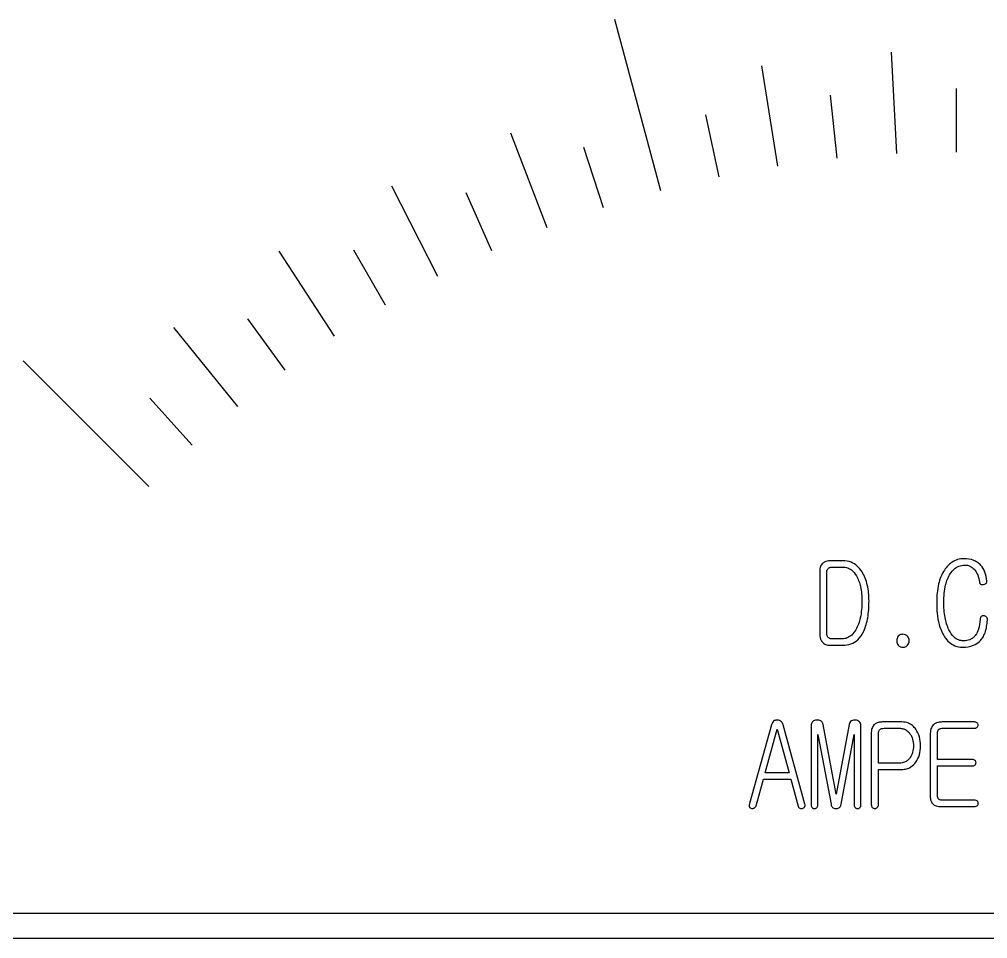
# Model space of a CAD drawing. Extents: x 109308 to 114204, y 60901 to 64142.
# Drawn here: x 112042.22 to 112080.36, y 62865.4 to 62901.63 of the extents above; entities that cross this region are included whole.
import ezdxf

# ---------------------------------------------------------------- set-up
doc = ezdxf.new("R2010")
doc.units = 0
doc.header["$LTSCALE"] = 10
doc.header["$MEASUREMENT"] = 0
doc.layers.get('0').update_dxf_attribs({"linetype": 'CONTINUOUS'})
doc.layers.add('가시적인_것_ISO_', color=3, linetype='CONTINUOUS')

# ---------------------------------------------------------------- blocks, each defined once
blk = doc.blocks.new('44Q1XC')
at = {"layer": '가시적인_것_ISO_'}
for p, q in [((17089.284, 5808.058), (17087.472, 5814.819)), ((17098.576, 5809.53), (17098.366, 5813.524)), ((17093.891, 5809.037), (17093.266, 5812.988)), ((17096.227, 5809.345), (17095.966, 5811.831)), ((17100.931, 5809.591), (17100.931, 5812.091)), ((17091.575, 5808.608), (17091.055, 5811.053)), ((17084.804, 5806.602), (17083.371, 5810.337)), ((17087.025, 5807.389), (17086.253, 5809.766)), ((17080.501, 5804.687), (17078.685, 5808.251)), ((17082.628, 5805.701), (17081.611, 5807.985)), ((17076.422, 5802.331), (17074.244, 5805.686)), ((17078.431, 5803.562), (17077.181, 5805.727)), ((17074.481, 5800.997), (17073.011, 5803.02)), ((17072.612, 5799.563), (17070.094, 5802.671)), ((17069.111, 5796.411), (17064.161, 5801.361)), ((17070.82, 5798.033), (17069.147, 5799.891)), ((17096.444, 5793.487), (17096.004, 5793.487)), ((17095.541, 5793.079), (17095.541, 5790.626)), ((17096.027, 5793.237), (17096.457, 5793.237)), ((17095.823, 5790.621), (17095.823, 5793.038)), ((17096.426, 5790.404), (17096.027, 5790.404)), ((17095.949, 5790.154), (17096.453, 5790.154)), ((17093.637, 5787.018), (17092.78, 5783.921)), ((17094.957, 5783.89), (17094.104, 5787.018)), ((17095.201, 5786.986), (17095.201, 5783.858)), ((17096.185, 5784.289), (17095.673, 5787.036)), ((17096.697, 5787.036), (17096.185, 5784.289)), ((17097.164, 5783.858), (17097.164, 5786.986)), ((17098.765, 5787.131), (17098.044, 5787.131)), ((17101.639, 5787.131), (17100.401, 5787.131)), ((17093.392, 5785.127), (17093.868, 5786.846)), ((17093.868, 5786.846), (17094.34, 5785.127)), ((17095.464, 5783.858), (17095.464, 5786.637)), ((17095.464, 5786.637), (17095.986, 5783.885)), ((17096.385, 5783.885), (17096.901, 5786.637)), ((17096.901, 5786.637), (17096.901, 5783.858)), ((17097.572, 5786.687), (17097.572, 5783.876)), ((17097.854, 5785.508), (17097.854, 5786.678)), ((17098.08, 5786.882), (17098.683, 5786.882)), ((17099.894, 5786.619), (17099.894, 5784.234)), ((17100.175, 5785.649), (17100.175, 5786.692)), ((17100.37, 5786.882), (17101.639, 5786.882)), ((17098.683, 5785.508), (17097.854, 5785.508)), ((17101.562, 5785.649), (17100.175, 5785.649)), ((17094.34, 5785.127), (17093.392, 5785.127)), ((17097.854, 5783.876), (17097.854, 5785.259)), ((17097.854, 5785.259), (17098.765, 5785.259)), ((17100.175, 5784.239), (17100.175, 5785.399)), ((17100.175, 5785.399), (17101.562, 5785.399)), ((17093.034, 5783.831), (17093.324, 5784.878)), ((17093.324, 5784.878), (17094.403, 5784.878)), ((17094.403, 5784.878), (17094.694, 5783.817)), ((17101.639, 5784.048), (17100.356, 5784.048)), ((17100.343, 5783.799), (17101.639, 5783.799)), ((17051.681, 5779.591), (17150.181, 5779.591)), ((17154.931, 5778.591), (17046.931, 5778.591))]:
    blk.add_line(p, q, dxfattribs=at)
for points, knots in [([(17096.004, 5793.487), (17095.927, 5793.487), (17095.847, 5793.478), (17095.733, 5793.437), (17095.693, 5793.416), (17095.659, 5793.387)], [-0.03641384, -0.03641384, -0.03641384, -0.03641384, -0.01338686, -0.01338686, 0, 0, 0, 0]), ([(17097.21, 5793.042), (17097.156, 5793.128), (17097.092, 5793.208), (17096.946, 5793.337), (17096.869, 5793.387), (17096.675, 5793.467), (17096.561, 5793.487), (17096.444, 5793.487)], [-0.093472, -0.093472, -0.093472, -0.093472, -0.06305755, -0.06305755, -0.03511894, -0.03511894, 0, 0, 0, 0]), ([(17101.227, 5793.564), (17101.139, 5793.564), (17101.053, 5793.553), (17100.888, 5793.503), (17100.812, 5793.467), (17100.627, 5793.34), (17100.533, 5793.236), (17100.456, 5793.119)], [-0.09349845, -0.09349845, -0.09349845, -0.09349845, -0.06729044, -0.06729044, -0.04176506, -0.04176506, 0, 0, 0, 0]), ([(17101.889, 5793.301), (17101.85, 5793.344), (17101.807, 5793.383), (17101.711, 5793.449), (17101.66, 5793.476), (17101.485, 5793.546), (17101.356, 5793.564), (17101.227, 5793.564)], [-0.07367555, -0.07367555, -0.07367555, -0.07367555, -0.05622755, -0.05622755, -0.03870815, -0.03870815, 0, 0, 0, 0]), ([(17095.659, 5793.387), (17095.64, 5793.37), (17095.623, 5793.35), (17095.593, 5793.307), (17095.58, 5793.283), (17095.549, 5793.201), (17095.541, 5793.139), (17095.541, 5793.079)], [-0.03405146, -0.03405146, -0.03405146, -0.03405146, -0.02620979, -0.02620979, -0.01818389, -0.01818389, 0, 0, 0, 0]), ([(17095.823, 5793.038), (17095.823, 5793.067), (17095.827, 5793.097), (17095.847, 5793.146), (17095.86, 5793.166), (17095.877, 5793.183)], [-0.01605385, -0.01605385, -0.01605385, -0.01605385, -0.00719425, -0.00719425, 0, 0, 0, 0]), ([(17095.877, 5793.183), (17095.886, 5793.192), (17095.896, 5793.2), (17095.918, 5793.214), (17095.929, 5793.219), (17095.969, 5793.234), (17095.998, 5793.237), (17096.027, 5793.237)], [-0.01637798, -0.01637798, -0.01637798, -0.01637798, -0.01254625, -0.01254625, -0.00865005, -0.00865005, 0, 0, 0, 0]), ([(17096.457, 5793.237), (17096.518, 5793.237), (17096.577, 5793.228), (17096.691, 5793.189), (17096.743, 5793.16), (17096.87, 5793.061), (17096.933, 5792.98), (17096.983, 5792.893)], [-0.0663257, -0.0663257, -0.0663257, -0.0663257, -0.04816751, -0.04816751, -0.03013588, -0.03013588, 0, 0, 0, 0]), ([(17100.456, 5793.119), (17100.346, 5792.952), (17100.272, 5792.764), (17100.168, 5792.338), (17100.148, 5792.093), (17100.148, 5791.855)], [-0.1315118, -0.1315118, -0.1315118, -0.1315118, -0.071475, -0.071475, 0, 0, 0, 0]), ([(17100.683, 5792.974), (17100.727, 5793.04), (17100.778, 5793.102), (17100.89, 5793.201), (17100.95, 5793.24), (17101.093, 5793.3), (17101.174, 5793.314), (17101.258, 5793.314)], [-0.07033538, -0.07033538, -0.07033538, -0.07033538, -0.04658189, -0.04658189, -0.02521066, -0.02521066, 0, 0, 0, 0]), ([(17101.258, 5793.314), (17101.292, 5793.314), (17101.326, 5793.311), (17101.392, 5793.297), (17101.424, 5793.286), (17101.52, 5793.243), (17101.576, 5793.199), (17101.626, 5793.147)], [-0.04179008, -0.04179008, -0.04179008, -0.04179008, -0.03157058, -0.03157058, -0.02151341, -0.02151341, 0, 0, 0, 0]), ([(17101.626, 5793.147), (17101.685, 5793.083), (17101.73, 5793.009), (17101.801, 5792.84), (17101.823, 5792.744), (17101.834, 5792.648)], [-0.05518384, -0.05518384, -0.05518384, -0.05518384, -0.02904053, -0.02904053, 0, 0, 0, 0]), ([(17102.129, 5792.684), (17102.115, 5792.803), (17102.09, 5792.924), (17102.008, 5793.132), (17101.957, 5793.223), (17101.889, 5793.301)], [-0.06722802, -0.06722802, -0.06722802, -0.06722802, -0.03119846, -0.03119846, 0, 0, 0, 0]), ([(17096.983, 5792.893), (17097.062, 5792.761), (17097.114, 5792.612), (17097.186, 5792.278), (17097.201, 5792.083), (17097.201, 5791.895)], [-0.1024748, -0.1024748, -0.1024748, -0.1024748, -0.056378, -0.056378, 0, 0, 0, 0]), ([(17097.482, 5791.895), (17097.482, 5792.11), (17097.463, 5792.331), (17097.372, 5792.717), (17097.307, 5792.889), (17097.21, 5793.042)], [-0.119128, -0.119128, -0.119128, -0.119128, -0.0545817, -0.0545817, 0, 0, 0, 0]), ([(17100.429, 5791.859), (17100.429, 5792.082), (17100.447, 5792.316), (17100.539, 5792.688), (17100.596, 5792.84), (17100.683, 5792.974)], [-0.1149482, -0.1149482, -0.1149482, -0.1149482, -0.0478523, -0.0478523, 0, 0, 0, 0]), ([(17101.993, 5792.548), (17102.022, 5792.553), (17102.05, 5792.561), (17102.086, 5792.581), (17102.097, 5792.59), (17102.114, 5792.61), (17102.12, 5792.622), (17102.129, 5792.65), (17102.13, 5792.667), (17102.129, 5792.684)], [-0.02120801, -0.02120801, -0.02120801, -0.02120801, -0.01319736, -0.01319736, -0.0090193, -0.0090193, -0.00504711, -0.00504711, 0, 0, 0, 0]), ([(17101.834, 5792.648), (17101.835, 5792.636), (17101.837, 5792.624), (17101.844, 5792.602), (17101.849, 5792.593), (17101.861, 5792.575), (17101.87, 5792.567), (17101.891, 5792.554), (17101.905, 5792.549), (17101.943, 5792.543), (17101.969, 5792.545), (17101.993, 5792.548)], [-0.02168097, -0.02168097, -0.02168097, -0.02168097, -0.01805816, -0.01805816, -0.01489402, -0.01489402, -0.01149423, -0.01149423, -0.00721363, -0.00721363, 0, 0, 0, 0]), ([(17097.201, 5791.895), (17097.201, 5791.677), (17097.185, 5791.449), (17097.102, 5791.071), (17097.047, 5790.907), (17096.96, 5790.762)], [-0.1161645, -0.1161645, -0.1161645, -0.1161645, -0.0505709, -0.0505709, 0, 0, 0, 0]), ([(17097.273, 5790.712), (17097.35, 5790.875), (17097.399, 5791.053), (17097.468, 5791.447), (17097.482, 5791.675), (17097.482, 5791.895)], [-0.1198761, -0.1198761, -0.1198761, -0.1198761, -0.0660596, -0.0660596, 0, 0, 0, 0]), ([(17100.148, 5791.855), (17100.148, 5791.565), (17100.172, 5791.256), (17100.293, 5790.803), (17100.361, 5790.634), (17100.46, 5790.485)], [-0.1406929, -0.1406929, -0.1406929, -0.1406929, -0.0535407, -0.0535407, 0, 0, 0, 0]), ([(17100.633, 5790.762), (17100.559, 5790.915), (17100.511, 5791.081), (17100.443, 5791.447), (17100.429, 5791.656), (17100.429, 5791.859)], [-0.11173, -0.11173, -0.11173, -0.11173, -0.0609482, -0.0609482, 0, 0, 0, 0]), ([(17101.857, 5791.17), (17101.854, 5791.04), (17101.838, 5790.906), (17101.768, 5790.697), (17101.728, 5790.615), (17101.671, 5790.544)], [-0.0662381, -0.0662381, -0.0662381, -0.0662381, -0.02724627, -0.02724627, 0, 0, 0, 0]), ([(17101.839, 5790.304), (17101.886, 5790.349), (17101.926, 5790.399), (17101.997, 5790.513), (17102.028, 5790.577), (17102.11, 5790.8), (17102.137, 5790.976), (17102.147, 5791.143)], [-0.09064265, -0.09064265, -0.09064265, -0.09064265, -0.07131404, -0.07131404, -0.05025173, -0.05025173, 0, 0, 0, 0]), ([(17101.902, 5791.283), (17101.895, 5791.277), (17101.888, 5791.269), (17101.877, 5791.253), (17101.872, 5791.244), (17101.86, 5791.214), (17101.857, 5791.192), (17101.857, 5791.17)], [-0.01263276, -0.01263276, -0.01263276, -0.01263276, -0.00962426, -0.00962426, -0.00661474, -0.00661474, 0, 0, 0, 0]), ([(17102.006, 5791.32), (17101.987, 5791.32), (17101.969, 5791.317), (17101.933, 5791.304), (17101.917, 5791.295), (17101.902, 5791.283)], [-0.01135776, -0.01135776, -0.01135776, -0.01135776, -0.00565847, -0.00565847, 0, 0, 0, 0]), ([(17102.102, 5791.274), (17102.09, 5791.288), (17102.076, 5791.298), (17102.043, 5791.314), (17102.025, 5791.318), (17102.006, 5791.32)], [-0.01093171, -0.01093171, -0.01093171, -0.01093171, -0.00556855, -0.00556855, 0, 0, 0, 0]), ([(17102.147, 5791.143), (17102.147, 5791.169), (17102.144, 5791.195), (17102.127, 5791.24), (17102.116, 5791.258), (17102.102, 5791.274)], [-0.01433573, -0.01433573, -0.01433573, -0.01433573, -0.00653023, -0.00653023, 0, 0, 0, 0]), ([(17096.96, 5790.762), (17096.917, 5790.688), (17096.864, 5790.617), (17096.75, 5790.51), (17096.693, 5790.471), (17096.563, 5790.417), (17096.496, 5790.404), (17096.426, 5790.404)], [-0.06789507, -0.06789507, -0.06789507, -0.06789507, -0.04210367, -0.04210367, -0.02103215, -0.02103215, 0, 0, 0, 0]), ([(17101.209, 5790.327), (17101.141, 5790.327), (17101.075, 5790.338), (17100.948, 5790.388), (17100.891, 5790.425), (17100.752, 5790.551), (17100.685, 5790.656), (17100.633, 5790.762)], [-0.07640903, -0.07640903, -0.07640903, -0.07640903, -0.05608736, -0.05608736, -0.03548202, -0.03548202, 0, 0, 0, 0]), ([(17095.541, 5790.626), (17095.541, 5790.55), (17095.55, 5790.471), (17095.592, 5790.355), (17095.615, 5790.313), (17095.646, 5790.277)], [-0.03712001, -0.03712001, -0.03712001, -0.03712001, -0.0143581, -0.0143581, 0, 0, 0, 0]), ([(17095.877, 5790.463), (17095.868, 5790.472), (17095.86, 5790.482), (17095.846, 5790.505), (17095.841, 5790.517), (17095.826, 5790.559), (17095.823, 5790.591), (17095.823, 5790.621)], [-0.01718657, -0.01718657, -0.01718657, -0.01718657, -0.0133087, -0.0133087, -0.00926312, -0.00926312, 0, 0, 0, 0]), ([(17096.027, 5790.404), (17096.008, 5790.404), (17095.989, 5790.405), (17095.955, 5790.413), (17095.939, 5790.418), (17095.906, 5790.435), (17095.89, 5790.447), (17095.877, 5790.463)], [-0.01670273, -0.01670273, -0.01670273, -0.01670273, -0.01110199, -0.01110199, -0.00613505, -0.00613505, 0, 0, 0, 0]), ([(17096.453, 5790.154), (17096.561, 5790.154), (17096.668, 5790.17), (17096.87, 5790.245), (17096.958, 5790.3), (17097.137, 5790.468), (17097.214, 5790.586), (17097.273, 5790.712)], [-0.1060763, -0.1060763, -0.1060763, -0.1060763, -0.0735077, -0.0735077, -0.0417611, -0.0417611, 0, 0, 0, 0]), ([(17098.633, 5790.508), (17098.614, 5790.484), (17098.599, 5790.456), (17098.579, 5790.394), (17098.574, 5790.361), (17098.574, 5790.327)], [-0.01958775, -0.01958775, -0.01958775, -0.01958775, -0.01015055, -0.01015055, 0, 0, 0, 0]), ([(17098.819, 5790.585), (17098.798, 5790.585), (17098.777, 5790.583), (17098.738, 5790.575), (17098.719, 5790.569), (17098.676, 5790.548), (17098.653, 5790.53), (17098.633, 5790.508)], [-0.02091591, -0.02091591, -0.02091591, -0.02091591, -0.01461309, -0.01461309, -0.00880844, -0.00880844, 0, 0, 0, 0]), ([(17099.001, 5790.508), (17098.99, 5790.521), (17098.978, 5790.532), (17098.952, 5790.552), (17098.937, 5790.56), (17098.89, 5790.58), (17098.855, 5790.585), (17098.819, 5790.585)], [-0.02047501, -0.02047501, -0.02047501, -0.02047501, -0.01550345, -0.01550345, -0.01056054, -0.01056054, 0, 0, 0, 0]), ([(17099.064, 5790.327), (17099.064, 5790.361), (17099.059, 5790.394), (17099.038, 5790.457), (17099.022, 5790.484), (17099.001, 5790.508)], [-0.01981745, -0.01981745, -0.01981745, -0.01981745, -0.00962268, -0.00962268, 0, 0, 0, 0]), ([(17100.46, 5790.485), (17100.513, 5790.407), (17100.573, 5790.334), (17100.709, 5790.216), (17100.781, 5790.17), (17100.96, 5790.096), (17101.064, 5790.077), (17101.172, 5790.077)], [-0.08635318, -0.08635318, -0.08635318, -0.08635318, -0.05812305, -0.05812305, -0.03234433, -0.03234433, 0, 0, 0, 0]), ([(17101.671, 5790.544), (17101.641, 5790.506), (17101.608, 5790.471), (17101.532, 5790.412), (17101.492, 5790.389), (17101.372, 5790.339), (17101.291, 5790.327), (17101.209, 5790.327)], [-0.05339577, -0.05339577, -0.05339577, -0.05339577, -0.03880514, -0.03880514, -0.02468348, -0.02468348, 0, 0, 0, 0]), ([(17095.646, 5790.277), (17095.663, 5790.257), (17095.682, 5790.239), (17095.726, 5790.208), (17095.749, 5790.195), (17095.829, 5790.163), (17095.89, 5790.154), (17095.949, 5790.154)], [-0.03391025, -0.03391025, -0.03391025, -0.03391025, -0.02595711, -0.02595711, -0.01793307, -0.01793307, 0, 0, 0, 0]), ([(17098.574, 5790.327), (17098.574, 5790.295), (17098.579, 5790.264), (17098.599, 5790.205), (17098.614, 5790.178), (17098.633, 5790.154)], [-0.01873777, -0.01873777, -0.01873777, -0.01873777, -0.00922327, -0.00922327, 0, 0, 0, 0]), ([(17098.633, 5790.154), (17098.645, 5790.141), (17098.658, 5790.128), (17098.686, 5790.107), (17098.702, 5790.098), (17098.75, 5790.078), (17098.784, 5790.073), (17098.819, 5790.073)], [-0.02112339, -0.02112339, -0.02112339, -0.02112339, -0.01572684, -0.01572684, -0.01044157, -0.01044157, 0, 0, 0, 0]), ([(17098.819, 5790.073), (17098.841, 5790.073), (17098.863, 5790.075), (17098.904, 5790.085), (17098.923, 5790.092), (17098.964, 5790.115), (17098.984, 5790.133), (17099.001, 5790.154)], [-0.02078042, -0.02078042, -0.02078042, -0.02078042, -0.01421578, -0.01421578, -0.00820809, -0.00820809, 0, 0, 0, 0]), ([(17099.001, 5790.154), (17099.021, 5790.178), (17099.037, 5790.204), (17099.059, 5790.264), (17099.064, 5790.295), (17099.064, 5790.327)], [-0.01895806, -0.01895806, -0.01895806, -0.01895806, -0.00955613, -0.00955613, 0, 0, 0, 0]), ([(17101.172, 5790.077), (17101.318, 5790.077), (17101.467, 5790.097), (17101.69, 5790.188), (17101.77, 5790.238), (17101.839, 5790.304)], [-0.07238753, -0.07238753, -0.07238753, -0.07238753, -0.02862266, -0.02862266, 0, 0, 0, 0]), ([(17093.868, 5787.208), (17093.849, 5787.208), (17093.83, 5787.206), (17093.793, 5787.198), (17093.776, 5787.192), (17093.735, 5787.17), (17093.714, 5787.151), (17093.669, 5787.097), (17093.65, 5787.058), (17093.637, 5787.018)], [-0.03235814, -0.03235814, -0.03235814, -0.03235814, -0.02654812, -0.02654812, -0.02109931, -0.02109931, -0.01253709, -0.01253709, 0, 0, 0, 0]), ([(17094.104, 5787.018), (17094.095, 5787.041), (17094.084, 5787.065), (17094.059, 5787.105), (17094.046, 5787.123), (17094.01, 5787.16), (17093.987, 5787.177), (17093.931, 5787.201), (17093.9, 5787.207), (17093.868, 5787.208)], [-0.03252773, -0.03252773, -0.03252773, -0.03252773, -0.02496215, -0.02496215, -0.01825154, -0.01825154, -0.00957945, -0.00957945, 0, 0, 0, 0]), ([(17095.265, 5787.145), (17095.254, 5787.135), (17095.245, 5787.125), (17095.229, 5787.101), (17095.222, 5787.089), (17095.206, 5787.047), (17095.201, 5787.017), (17095.201, 5786.986)], [-0.01768283, -0.01768283, -0.01768283, -0.01768283, -0.01342159, -0.01342159, -0.00918857, -0.00918857, 0, 0, 0, 0]), ([(17095.414, 5787.208), (17095.386, 5787.206), (17095.358, 5787.199), (17095.307, 5787.177), (17095.285, 5787.163), (17095.265, 5787.145)], [-0.01665729, -0.01665729, -0.01665729, -0.01665729, -0.00807298, -0.00807298, 0, 0, 0, 0]), ([(17095.578, 5787.172), (17095.553, 5787.186), (17095.528, 5787.196), (17095.472, 5787.208), (17095.443, 5787.21), (17095.414, 5787.208)], [-0.01704109, -0.01704109, -0.01704109, -0.01704109, -0.00870036, -0.00870036, 0, 0, 0, 0]), ([(17095.673, 5787.036), (17095.67, 5787.052), (17095.665, 5787.067), (17095.653, 5787.095), (17095.645, 5787.108), (17095.62, 5787.142), (17095.6, 5787.159), (17095.578, 5787.172)], [-0.01725703, -0.01725703, -0.01725703, -0.01725703, -0.01248038, -0.01248038, -0.00795245, -0.00795245, 0, 0, 0, 0]), ([(17096.793, 5787.172), (17096.768, 5787.156), (17096.746, 5787.136), (17096.714, 5787.089), (17096.703, 5787.063), (17096.697, 5787.036)], [-0.01725493, -0.01725493, -0.01725493, -0.01725493, -0.00838767, -0.00838767, 0, 0, 0, 0]), ([(17096.951, 5787.204), (17096.923, 5787.207), (17096.894, 5787.206), (17096.84, 5787.195), (17096.816, 5787.186), (17096.793, 5787.172)], [-0.01657419, -0.01657419, -0.01657419, -0.01657419, -0.00800988, -0.00800988, 0, 0, 0, 0]), ([(17097.096, 5787.145), (17097.077, 5787.163), (17097.055, 5787.177), (17097.005, 5787.197), (17096.979, 5787.202), (17096.951, 5787.204)], [-0.0161264, -0.0161264, -0.0161264, -0.0161264, -0.00820322, -0.00820322, 0, 0, 0, 0]), ([(17097.164, 5786.986), (17097.164, 5787.004), (17097.163, 5787.022), (17097.156, 5787.055), (17097.15, 5787.071), (17097.132, 5787.108), (17097.116, 5787.128), (17097.096, 5787.145)], [-0.01796321, -0.01796321, -0.01796321, -0.01796321, -0.01264431, -0.01264431, -0.00770474, -0.00770474, 0, 0, 0, 0]), ([(17097.677, 5787.013), (17097.659, 5786.995), (17097.644, 5786.974), (17097.618, 5786.929), (17097.607, 5786.903), (17097.579, 5786.817), (17097.572, 5786.751), (17097.572, 5786.687)], [-0.03493904, -0.03493904, -0.03493904, -0.03493904, -0.02726274, -0.02726274, -0.0190871, -0.0190871, 0, 0, 0, 0]), ([(17098.044, 5787.131), (17097.996, 5787.131), (17097.947, 5787.128), (17097.859, 5787.112), (17097.819, 5787.101), (17097.742, 5787.067), (17097.707, 5787.044), (17097.677, 5787.013)], [-0.0395863, -0.0395863, -0.0395863, -0.0395863, -0.02515776, -0.02515776, -0.0128143, -0.0128143, 0, 0, 0, 0]), ([(17099.327, 5786.841), (17099.289, 5786.895), (17099.246, 5786.944), (17099.147, 5787.025), (17099.094, 5787.057), (17098.95, 5787.116), (17098.858, 5787.131), (17098.765, 5787.131)], [-0.06642478, -0.06642478, -0.06642478, -0.06642478, -0.04673295, -0.04673295, -0.02806351, -0.02806351, 0, 0, 0, 0]), ([(17100.016, 5787.013), (17099.995, 5786.992), (17099.977, 5786.969), (17099.946, 5786.915), (17099.934, 5786.885), (17099.901, 5786.779), (17099.894, 5786.697), (17099.894, 5786.619)], [-0.04195215, -0.04195215, -0.04195215, -0.04195215, -0.03304548, -0.03304548, -0.02333378, -0.02333378, 0, 0, 0, 0]), ([(17100.401, 5787.131), (17100.349, 5787.131), (17100.294, 5787.128), (17100.198, 5787.111), (17100.155, 5787.099), (17100.078, 5787.064), (17100.045, 5787.042), (17100.016, 5787.013)], [-0.04123546, -0.04123546, -0.04123546, -0.04123546, -0.0253322, -0.0253322, -0.01206319, -0.01206319, 0, 0, 0, 0]), ([(17101.743, 5787.095), (17101.73, 5787.107), (17101.714, 5787.116), (17101.678, 5787.129), (17101.659, 5787.131), (17101.639, 5787.131)], [-0.01138476, -0.01138476, -0.01138476, -0.01138476, -0.00589661, -0.00589661, 0, 0, 0, 0]), ([(17101.78, 5787.009), (17101.78, 5787.025), (17101.777, 5787.041), (17101.764, 5787.07), (17101.755, 5787.084), (17101.743, 5787.095)], [-0.009711176, -0.009711176, -0.009711176, -0.009711176, -0.004887734, -0.004887734, 0, 0, 0, 0]), ([(17101.743, 5786.923), (17101.755, 5786.934), (17101.764, 5786.947), (17101.777, 5786.977), (17101.78, 5786.993), (17101.78, 5787.009)], [-0.00971164, -0.00971164, -0.00971164, -0.00971164, -0.004823673, -0.004823673, 0, 0, 0, 0]), ([(17097.854, 5786.678), (17097.854, 5786.71), (17097.858, 5786.744), (17097.876, 5786.792), (17097.886, 5786.809), (17097.899, 5786.823)], [-0.01551568, -0.01551568, -0.01551568, -0.01551568, -0.00576058, -0.00576058, 0, 0, 0, 0]), ([(17097.899, 5786.823), (17097.908, 5786.833), (17097.919, 5786.842), (17097.943, 5786.857), (17097.957, 5786.863), (17098.006, 5786.878), (17098.044, 5786.882), (17098.08, 5786.882)], [-0.01941139, -0.01941139, -0.01941139, -0.01941139, -0.01529595, -0.01529595, -0.01081724, -0.01081724, 0, 0, 0, 0]), ([(17098.683, 5786.882), (17098.731, 5786.882), (17098.778, 5786.877), (17098.867, 5786.853), (17098.908, 5786.835), (17099.006, 5786.775), (17099.055, 5786.725), (17099.096, 5786.669)], [-0.04868686, -0.04868686, -0.04868686, -0.04868686, -0.03447353, -0.03447353, -0.02095075, -0.02095075, 0, 0, 0, 0]), ([(17099.096, 5786.669), (17099.142, 5786.604), (17099.176, 5786.532), (17099.222, 5786.37), (17099.232, 5786.281), (17099.232, 5786.193)], [-0.05053026, -0.05053026, -0.05053026, -0.05053026, -0.02648341, -0.02648341, 0, 0, 0, 0]), ([(17099.513, 5786.188), (17099.513, 5786.309), (17099.499, 5786.43), (17099.436, 5786.652), (17099.391, 5786.751), (17099.327, 5786.841)], [-0.06929172, -0.06929172, -0.06929172, -0.06929172, -0.03304245, -0.03304245, 0, 0, 0, 0]), ([(17100.175, 5786.692), (17100.175, 5786.72), (17100.178, 5786.748), (17100.196, 5786.794), (17100.206, 5786.812), (17100.22, 5786.828)], [-0.014738, -0.014738, -0.014738, -0.014738, -0.00625443, -0.00625443, 0, 0, 0, 0]), ([(17100.22, 5786.828), (17100.229, 5786.837), (17100.239, 5786.845), (17100.261, 5786.858), (17100.273, 5786.864), (17100.312, 5786.878), (17100.341, 5786.882), (17100.37, 5786.882)], [-0.01637798, -0.01637798, -0.01637798, -0.01637798, -0.01254625, -0.01254625, -0.00865005, -0.00865005, 0, 0, 0, 0]), ([(17101.639, 5786.882), (17101.652, 5786.882), (17101.664, 5786.883), (17101.687, 5786.888), (17101.698, 5786.891), (17101.721, 5786.902), (17101.733, 5786.911), (17101.743, 5786.923)], [-0.01161934, -0.01161934, -0.01161934, -0.01161934, -0.00791519, -0.00791519, -0.00458114, -0.00458114, 0, 0, 0, 0]), ([(17099.232, 5786.193), (17099.232, 5786.106), (17099.222, 5786.02), (17099.175, 5785.859), (17099.142, 5785.787), (17099.096, 5785.721)], [-0.05012657, -0.05012657, -0.05012657, -0.05012657, -0.02414587, -0.02414587, 0, 0, 0, 0]), ([(17099.327, 5785.549), (17099.39, 5785.637), (17099.436, 5785.734), (17099.499, 5785.952), (17099.513, 5786.07), (17099.513, 5786.188)], [-0.06800971, -0.06800971, -0.06800971, -0.06800971, -0.03547773, -0.03547773, 0, 0, 0, 0]), ([(17099.096, 5785.721), (17099.067, 5785.682), (17099.035, 5785.646), (17098.962, 5785.586), (17098.923, 5785.563), (17098.818, 5785.519), (17098.751, 5785.508), (17098.683, 5785.508)], [-0.04869949, -0.04869949, -0.04869949, -0.04869949, -0.03412983, -0.03412983, -0.02040573, -0.02040573, 0, 0, 0, 0]), ([(17098.765, 5785.259), (17098.831, 5785.259), (17098.898, 5785.266), (17099.022, 5785.3), (17099.079, 5785.325), (17099.21, 5785.408), (17099.274, 5785.474), (17099.327, 5785.549)], [-0.06643419, -0.06643419, -0.06643419, -0.06643419, -0.04647322, -0.04647322, -0.0276538, -0.0276538, 0, 0, 0, 0]), ([(17101.662, 5785.613), (17101.648, 5785.624), (17101.633, 5785.634), (17101.599, 5785.646), (17101.581, 5785.649), (17101.562, 5785.649)], [-0.01096151, -0.01096151, -0.01096151, -0.01096151, -0.00558051, -0.00558051, 0, 0, 0, 0]), ([(17101.562, 5785.399), (17101.573, 5785.399), (17101.585, 5785.4), (17101.606, 5785.405), (17101.616, 5785.408), (17101.639, 5785.419), (17101.651, 5785.429), (17101.662, 5785.44)], [-0.01119603, -0.01119603, -0.01119603, -0.01119603, -0.00779856, -0.00779856, -0.00468008, -0.00468008, 0, 0, 0, 0]), ([(17101.698, 5785.526), (17101.697, 5785.542), (17101.693, 5785.558), (17101.681, 5785.587), (17101.672, 5785.601), (17101.662, 5785.613)], [-0.009578096, -0.009578096, -0.009578096, -0.009578096, -0.004744873, -0.004744873, 0, 0, 0, 0]), ([(17101.662, 5785.44), (17101.673, 5785.452), (17101.683, 5785.465), (17101.695, 5785.495), (17101.698, 5785.51), (17101.698, 5785.526)], [-0.00971164, -0.00971164, -0.00971164, -0.00971164, -0.004823673, -0.004823673, 0, 0, 0, 0]), ([(17092.78, 5783.921), (17092.773, 5783.905), (17092.767, 5783.888), (17092.76, 5783.856), (17092.759, 5783.841), (17092.761, 5783.812), (17092.765, 5783.798), (17092.771, 5783.785)], [-0.01410753, -0.01410753, -0.01410753, -0.01410753, -0.00879205, -0.00879205, -0.00428493, -0.00428493, 0, 0, 0, 0]), ([(17099.894, 5784.234), (17099.894, 5784.186), (17099.897, 5784.136), (17099.912, 5784.051), (17099.923, 5784.012), (17099.954, 5783.95), (17099.971, 5783.924), (17099.993, 5783.903)], [-0.03531454, -0.03531454, -0.03531454, -0.03531454, -0.02089329, -0.02089329, -0.00919137, -0.00919137, 0, 0, 0, 0]), ([(17099.993, 5783.903), (17100.011, 5783.885), (17100.031, 5783.87), (17100.077, 5783.844), (17100.104, 5783.833), (17100.197, 5783.805), (17100.273, 5783.799), (17100.343, 5783.799)], [-0.03681462, -0.03681462, -0.03681462, -0.03681462, -0.02930245, -0.02930245, -0.02088044, -0.02088044, 0, 0, 0, 0]), ([(17100.225, 5784.098), (17100.216, 5784.106), (17100.209, 5784.115), (17100.196, 5784.134), (17100.191, 5784.145), (17100.178, 5784.182), (17100.175, 5784.211), (17100.175, 5784.239)], [-0.01529877, -0.01529877, -0.01529877, -0.01529877, -0.0118976, -0.0118976, -0.00832406, -0.00832406, 0, 0, 0, 0]), ([(17100.356, 5784.048), (17100.34, 5784.048), (17100.324, 5784.05), (17100.295, 5784.055), (17100.282, 5784.06), (17100.252, 5784.074), (17100.237, 5784.084), (17100.225, 5784.098)], [-0.01456758, -0.01456758, -0.01456758, -0.01456758, -0.00983604, -0.00983604, -0.00560417, -0.00560417, 0, 0, 0, 0]), ([(17101.753, 5784.012), (17101.737, 5784.024), (17101.72, 5784.033), (17101.681, 5784.046), (17101.66, 5784.048), (17101.639, 5784.048)], [-0.01221467, -0.01221467, -0.01221467, -0.01221467, -0.00633897, -0.00633897, 0, 0, 0, 0]), ([(17101.789, 5783.926), (17101.789, 5783.942), (17101.786, 5783.958), (17101.773, 5783.987), (17101.764, 5784.001), (17101.753, 5784.012)], [-0.009711176, -0.009711176, -0.009711176, -0.009711176, -0.004887734, -0.004887734, 0, 0, 0, 0]), ([(17101.753, 5783.84), (17101.764, 5783.851), (17101.773, 5783.864), (17101.786, 5783.894), (17101.789, 5783.91), (17101.789, 5783.926)], [-0.00971164, -0.00971164, -0.00971164, -0.00971164, -0.004823673, -0.004823673, 0, 0, 0, 0]), ([(17092.771, 5783.785), (17092.775, 5783.777), (17092.78, 5783.768), (17092.792, 5783.754), (17092.799, 5783.747), (17092.821, 5783.732), (17092.836, 5783.726), (17092.853, 5783.722)], [-0.01079787, -0.01079787, -0.01079787, -0.01079787, -0.00790928, -0.00790928, -0.00509253, -0.00509253, 0, 0, 0, 0]), ([(17092.853, 5783.722), (17092.861, 5783.72), (17092.87, 5783.718), (17092.887, 5783.718), (17092.895, 5783.718), (17092.923, 5783.723), (17092.941, 5783.73), (17092.957, 5783.74)], [-0.01090309, -0.01090309, -0.01090309, -0.01090309, -0.00833577, -0.00833577, -0.00573868, -0.00573868, 0, 0, 0, 0]), ([(17092.957, 5783.74), (17092.975, 5783.75), (17092.99, 5783.763), (17093.017, 5783.794), (17093.027, 5783.812), (17093.034, 5783.831)], [-0.0122436, -0.0122436, -0.0122436, -0.0122436, -0.00612558, -0.00612558, 0, 0, 0, 0]), ([(17094.694, 5783.817), (17094.695, 5783.806), (17094.698, 5783.796), (17094.707, 5783.776), (17094.712, 5783.767), (17094.73, 5783.747), (17094.743, 5783.738), (17094.757, 5783.731)], [-0.01122953, -0.01122953, -0.01122953, -0.01122953, -0.0079321, -0.0079321, -0.00479577, -0.00479577, 0, 0, 0, 0]), ([(17094.757, 5783.731), (17094.772, 5783.724), (17094.788, 5783.719), (17094.822, 5783.716), (17094.84, 5783.718), (17094.857, 5783.722)], [-0.01032336, -0.01032336, -0.01032336, -0.01032336, -0.00528604, -0.00528604, 0, 0, 0, 0]), ([(17094.857, 5783.722), (17094.874, 5783.726), (17094.891, 5783.733), (17094.92, 5783.754), (17094.933, 5783.766), (17094.943, 5783.781)], [-0.01077498, -0.01077498, -0.01077498, -0.01077498, -0.00537051, -0.00537051, 0, 0, 0, 0]), ([(17094.943, 5783.781), (17094.948, 5783.788), (17094.953, 5783.797), (17094.959, 5783.814), (17094.961, 5783.823), (17094.965, 5783.851), (17094.962, 5783.871), (17094.957, 5783.89)], [-0.01139693, -0.01139693, -0.01139693, -0.01139693, -0.00863453, -0.00863453, -0.00588224, -0.00588224, 0, 0, 0, 0]), ([(17095.201, 5783.858), (17095.201, 5783.837), (17095.205, 5783.817), (17095.219, 5783.781), (17095.229, 5783.767), (17095.242, 5783.754)], [-0.01162436, -0.01162436, -0.01162436, -0.01162436, -0.00545097, -0.00545097, 0, 0, 0, 0]), ([(17095.242, 5783.754), (17095.248, 5783.748), (17095.254, 5783.742), (17095.268, 5783.733), (17095.275, 5783.73), (17095.299, 5783.72), (17095.316, 5783.717), (17095.333, 5783.717)], [-0.01009531, -0.01009531, -0.01009531, -0.01009531, -0.00758887, -0.00758887, -0.00514245, -0.00514245, 0, 0, 0, 0]), ([(17095.333, 5783.717), (17095.349, 5783.717), (17095.364, 5783.72), (17095.394, 5783.733), (17095.407, 5783.742), (17095.419, 5783.754)], [-0.009711176, -0.009711176, -0.009711176, -0.009711176, -0.004887734, -0.004887734, 0, 0, 0, 0]), ([(17095.419, 5783.754), (17095.427, 5783.761), (17095.433, 5783.768), (17095.445, 5783.784), (17095.45, 5783.793), (17095.461, 5783.82), (17095.464, 5783.839), (17095.464, 5783.858)], [-0.01180893, -0.01180893, -0.01180893, -0.01180893, -0.00874791, -0.00874791, -0.00578944, -0.00578944, 0, 0, 0, 0]), ([(17095.986, 5783.885), (17095.99, 5783.859), (17095.998, 5783.833), (17096.019, 5783.791), (17096.031, 5783.775), (17096.062, 5783.747), (17096.079, 5783.736), (17096.125, 5783.72), (17096.153, 5783.717), (17096.181, 5783.717)], [-0.02863256, -0.02863256, -0.02863256, -0.02863256, -0.02074118, -0.02074118, -0.01452504, -0.01452504, -0.00833892, -0.00833892, 0, 0, 0, 0]), ([(17096.181, 5783.717), (17096.201, 5783.717), (17096.221, 5783.719), (17096.258, 5783.729), (17096.275, 5783.735), (17096.311, 5783.757), (17096.328, 5783.773), (17096.363, 5783.82), (17096.376, 5783.852), (17096.385, 5783.885)], [-0.02885173, -0.02885173, -0.02885173, -0.02885173, -0.02284598, -0.02284598, -0.01736329, -0.01736329, -0.01016775, -0.01016775, 0, 0, 0, 0]), ([(17096.901, 5783.858), (17096.901, 5783.837), (17096.905, 5783.817), (17096.919, 5783.781), (17096.929, 5783.767), (17096.942, 5783.754)], [-0.01162436, -0.01162436, -0.01162436, -0.01162436, -0.00545097, -0.00545097, 0, 0, 0, 0]), ([(17096.942, 5783.754), (17096.948, 5783.748), (17096.955, 5783.742), (17096.968, 5783.733), (17096.976, 5783.73), (17096.999, 5783.72), (17097.016, 5783.717), (17097.033, 5783.717)], [-0.01009531, -0.01009531, -0.01009531, -0.01009531, -0.00758887, -0.00758887, -0.00514245, -0.00514245, 0, 0, 0, 0]), ([(17097.033, 5783.717), (17097.049, 5783.717), (17097.065, 5783.72), (17097.094, 5783.733), (17097.108, 5783.742), (17097.119, 5783.754)], [-0.009711176, -0.009711176, -0.009711176, -0.009711176, -0.004887734, -0.004887734, 0, 0, 0, 0]), ([(17097.119, 5783.754), (17097.127, 5783.761), (17097.134, 5783.768), (17097.145, 5783.784), (17097.15, 5783.793), (17097.161, 5783.82), (17097.164, 5783.839), (17097.164, 5783.858)], [-0.01180893, -0.01180893, -0.01180893, -0.01180893, -0.00874791, -0.00874791, -0.00578944, -0.00578944, 0, 0, 0, 0]), ([(17097.572, 5783.876), (17097.572, 5783.853), (17097.575, 5783.831), (17097.59, 5783.79), (17097.6, 5783.773), (17097.613, 5783.758)], [-0.01286258, -0.01286258, -0.01286258, -0.01286258, -0.00603132, -0.00603132, 0, 0, 0, 0]), ([(17097.613, 5783.758), (17097.626, 5783.745), (17097.641, 5783.735), (17097.676, 5783.721), (17097.694, 5783.717), (17097.713, 5783.717)], [-0.01119742, -0.01119742, -0.01119742, -0.01119742, -0.00562659, -0.00562659, 0, 0, 0, 0]), ([(17097.713, 5783.717), (17097.722, 5783.717), (17097.731, 5783.718), (17097.748, 5783.722), (17097.756, 5783.724), (17097.781, 5783.735), (17097.795, 5783.745), (17097.808, 5783.758)], [-0.01070769, -0.01070769, -0.01070769, -0.01070769, -0.00804921, -0.00804921, -0.00545439, -0.00545439, 0, 0, 0, 0]), ([(17097.808, 5783.758), (17097.816, 5783.766), (17097.822, 5783.774), (17097.834, 5783.791), (17097.838, 5783.801), (17097.85, 5783.831), (17097.854, 5783.854), (17097.854, 5783.876)], [-0.01303381, -0.01303381, -0.01303381, -0.01303381, -0.00987639, -0.00987639, -0.00674254, -0.00674254, 0, 0, 0, 0]), ([(17101.639, 5783.799), (17101.66, 5783.799), (17101.681, 5783.802), (17101.721, 5783.816), (17101.737, 5783.826), (17101.753, 5783.84)], [-0.01244368, -0.01244368, -0.01244368, -0.01244368, -0.00606099, -0.00606099, 0, 0, 0, 0])]:
    blk.add_open_spline(points, degree=3, knots=knots, dxfattribs=at)
blk = doc.blocks.new('33CSS')
blk.add_blockref('44Q1XC', (92607.272, 57567.098))

msp = doc.modelspace()

# ---------------------------------------------------------------- block references
msp.add_blockref('33CSS', (2370.936, -480.288))

doc.saveas('drawing.dxf')
